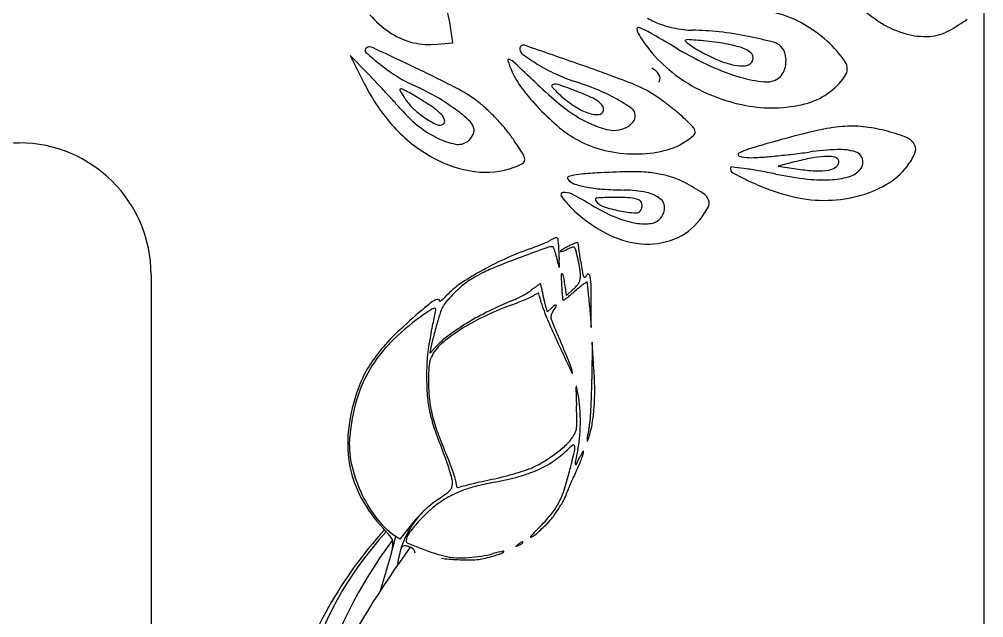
# Model space of a CAD drawing. Header units: millimetres. Extents: x 56222 to 3066687, y -650199 to -121287.
# Drawn here: x 140544.29 to 140551.61, y -185740.97 to -185736.43 of the extents above; entities that cross this region are included whole.
import ezdxf

# ---------------------------------------------------------------- set-up
doc = ezdxf.new("R2010")
doc.units = ezdxf.units.MM
doc.header["$MEASUREMENT"] = 0
doc.layers.add('$TD_AUDIT_GENERATED_(A0BDF17)', color=32, linetype='Continuous', lineweight=30)
doc.layers.add('FURNITURE', color=32, linetype='Continuous', lineweight=9)

msp = doc.modelspace()

# ---------------------------------------------------------------- linework, layer by layer
at = {"layer": '$TD_AUDIT_GENERATED_(A0BDF17)', "linetype": 'Continuous', "lineweight": 25, "ltscale": 2}
for p, q in [((140547.5823, -185736.6125), (140547.5577, -185736.4552)), ((140547.4361, -185736.6227), (140547.5823, -185736.6125)), ((140546.9388, -185736.8466), (140546.8039, -185736.7076)), ((140546.8039, -185736.7076), (140546.9118, -185736.9242)), ((140550.1739, -185737.5145), (140550.051, -185737.5463)), ((140550.051, -185737.5463), (140550.2373, -185737.5738)), ((140545.2926, -185738.3706), (140545.2925, -185769.2909)), ((140548.4446, -185738.5282), (140548.4353, -185738.4661)), ((140548.4973, -185738.4785), (140548.4446, -185738.5282)), ((140548.2997, -185738.6523), (140548.2846, -185738.6055)), ((140548.3335, -185738.6206), (140548.2997, -185738.6523)), ((140548.6185, -185738.6021), (140548.6305, -185738.7697)), ((140548.6305, -185738.7697), (140548.6322, -185738.5797)), ((140547.4087, -185738.9666), (140547.4168, -185738.9174)), ((140547.4483, -185738.9226), (140547.4087, -185738.9666)), ((140548.6387, -185738.8822), (140548.6363, -185739.1635)), ((140548.6523, -185739.0862), (140548.6387, -185738.8822)), ((140547.268, -185740.2659), (140547.179, -185740.3777)), ((140547.179, -185740.3777), (140547.1405, -185740.3502))]:
    msp.add_line(p, q, dxfattribs=at)
for centre, radius, start, end in [((140546.9489, -185736.5503), 0.6162, 8.88387, 25.89918), ((140551.4071, -185735.5356), 1.0895, 226.24129, 238.17277), ((140547.4996, -185735.9341), 0.7176, 220.30936, 236.21247), ((140549.5551, -185735.513), 1.038, 241.36943, 244.53814), ((140549.8467, -185737.1366), 0.7752, 61.14418, 77.82851), ((140550.3252, -185734.7179), 2.07, 299.67221, 304.06764), ((140548.9886, -185736.5075), 0.0121, 72.8284, 198.39808), ((140549.2231, -185736.4294), 0.2593, 198.39804, 212.94741), ((140548.89, -185736.8263), 0.3458, 60.18861, 72.82852), ((140549.3212, -185736.0042), 0.4939, 244.53819, 252.48696), ((140549.4661, -185735.545), 0.9754, 252.48694, 257.26426), ((140549.4669, -185735.5414), 0.9792, 257.26419, 262.0367), ((140549.4021, -185736.0044), 0.5116, 262.03666, 269.7943), ((140549.6851, -185737.4299), 1.1101, 48.39661, 61.14413), ((140551.2127, -185735.8489), 0.7208, 238.17285, 254.43378), ((140547.415, -185736.0605), 0.5655, 236.21255, 254.39414), ((140549.9369, -185735.9668), 1.1098, 212.94737, 237.61944), ((140535.8134, -185759.6489), 26.6492, 59.62276, 60.18862), ((140549.3937, -185738.3424), 1.8264, 83.42031, 89.79431), ((140549.2961, -185739.1884), 2.678, 78.63559, 83.42024), ((140549.1706, -185739.813), 3.3151, 75.13962, 78.63554), ((140551.1642, -185736.0229), 0.5401, 254.43382, 273.46486), ((140551.1755, -185736.2103), 0.3524, 273.46484, 299.67215), ((140546.9366, -185736.6681), 0.0209, 124.26968, 227.91253), ((140546.9516, -185736.6901), 0.0475, 65.03825, 124.26965), ((140530.9019, -185771.1688), 38.0786, 64.49025, 65.03822), ((140547.4004, -185736.1129), 0.511, 254.39419, 274.01029), ((140548.1365, -185736.658), 0.0463, 169.26966, 233.2304), ((140548.1163, -185736.6542), 0.0258, 71.12968, 169.26964), ((140531.4113, -185785.5279), 51.6756, 70.63068, 71.12961), ((140549.3502, -185736.5952), 0.00544, 124.26955, 228.62039), ((140549.629, -185736.2787), 0.4272, 228.62051, 233.33918), ((140549.3602, -185736.61), 0.0233, 86.71819, 124.26958), ((140549.1629, -185740.0515), 3.4705, 85.64222, 86.71822), ((140549.6989, -185736.1848), 0.5443, 233.33904, 238.3727), ((140550.0507, -185735.6136), 1.2151, 238.37268, 241.13397), ((140549.2641, -185738.7227), 2.1378, 83.56264, 85.64219), ((140549.0929, -185740.2402), 3.6649, 82.17379, 83.56262), ((140549.4045, -185737.9732), 1.3767, 75.91012, 82.17374), ((140549.6647, -185736.9366), 0.308, 56.87444, 75.91004), ((140549.9924, -185736.7157), 0.1106, 34.26964, 75.1397), ((140549.9665, -185736.7333), 0.1419, 9.84453, 34.26965), ((140549.8789, -185737.2117), 0.8182, 33.99239, 48.39658), ((140548.3173, -185735.1395), 2.0807, 227.91255, 231.89627), ((140549.0292, -185735.4635), 1.5376, 233.23034, 238.34372), ((140550.7705, -185734.132), 2.9283, 239.62271, 245.09457), ((140550.1908, -185735.3594), 1.5053, 241.13396, 246.41959), ((140549.8008, -185736.7281), 0.0589, 3.64684, 56.87441), ((140549.8089, -185736.7276), 0.0508, 304.2697, 3.64696), ((140549.8931, -185736.7461), 0.2165, 352.04028, 9.84445), ((140548.046, -185735.4853), 1.6412, 231.89629, 237.53535), ((140542.4551, -185746.9576), 11.2522, 62.76723, 64.4902), ((140548.0066, -185736.7441), 0.00839, 64.66812, 198.5845), ((140548.9285, -185736.4341), 0.9811, 198.58446, 203.49213), ((140547.9432, -185736.8779), 0.1564, 47.02884, 64.66807), ((140530.768, -185755.3147), 25.3537, 46.55167, 47.02883), ((140548.952, -185735.5887), 1.3904, 238.34367, 244.84752), ((140543.4547, -185751.2703), 15.3626, 69.07589, 70.63064), ((140549.0089, -185736.944), 0.1643, 34.26965, 59.46286), ((140550.2003, -185735.3599), 1.5744, 245.09455, 253.80138), ((140549.8534, -185736.1323), 0.662, 246.41967, 256.1868), ((140549.7887, -185736.3953), 0.3912, 256.18686, 268.80758), ((140549.7826, -185736.6891), 0.0974, 268.80762, 304.26962), ((140549.9055, -185736.7478), 0.2039, 333.69603, 352.04022), ((140550.4767, -185736.8086), 0.0973, 325.26325, 33.9924), ((140542.6342, -185741.0256), 5.9995, 43.31061, 44.1524), ((140547.65, -185736.1078), 0.9035, 237.53539, 246.35161), ((140548.6107, -185736.5723), 0.6345, 203.49213, 217.4929), ((140548.8428, -185735.8213), 1.1335, 244.8475, 252.42818), ((140549.1019, -185736.8806), 0.0517, 327.34974, 34.2697), ((140550.0487, -185735.8818), 1.0309, 253.80134, 264.12112), ((140549.9911, -185736.7901), 0.1084, 304.26968, 333.69604), ((140550.1262, -185736.5656), 0.5237, 283.86674, 325.26332), ((140548.1865, -185736.2895), 1.424, 206.47061, 222.34544), ((140538.1005, -185745.2996), 12.2301, 42.8165, 43.31062), ((140546.6158, -185738.4696), 1.6749, 60.41988, 66.35164), ((140551.1755, -185733.7708), 4.3213, 226.55164, 229.50542), ((140548.3445, -185736.9389), 0.0122, 101.49195, 222.78302), ((140549.1027, -185736.2373), 1.0452, 222.78298, 228.08281), ((140548.3598, -185737.0141), 0.0889, 70.4385, 101.49182), ((140546.2259, -185743.0195), 6.4621, 68.99165, 70.43847), ((140547.8348, -185739.0041), 2.2051, 67.60781, 72.4282), ((140548.6255, -185737.7464), 0.8839, 56.62502, 69.07596), ((140550.0495, -185735.7892), 1.3202, 237.61946, 259.28196), ((140549.9599, -185736.7443), 0.1639, 264.12106, 304.26974), ((140544.2926, -185737.0003), 0.3703, 180.43305, 269.99988), ((140538.1002, -185745.2999), 12.2306, 42.32243, 42.81655), ((140547.1863, -185736.9677), 0.00713, 90.95895, 209.16721), ((140548.165, -185736.4215), 1.1279, 209.16725, 212.55433), ((140547.187, -185737.0089), 0.0483, 60.33491, 90.95904), ((140542.6394, -185744.993), 9.2367, 59.59359, 60.33499), ((140546.6463, -185738.4159), 1.6131, 54.31837, 60.41985), ((140547.0666, -185737.9972), 1.1748, 53.70358, 62.76717), ((140549.5877, -185735.8228), 1.8659, 217.49286, 223.75625), ((140548.96, -185736.3962), 0.8317, 228.08274, 237.2001), ((140548.0334, -185738.3129), 1.4204, 65.06035, 68.9916), ((140548.1227, -185738.3055), 1.4495, 61.00673, 67.6079), ((140548.3452, -185738.1719), 1.3935, 53.69326, 56.62504), ((140542.7054, -185741.1062), 6.002, 41.48089, 42.32245), ((140547.5674, -185736.803), 0.419, 212.55429, 226.52584), ((140546.2354, -185738.8653), 2.1318, 55.99792, 59.59351), ((140547.2929, -185737.6892), 0.7926, 47.24351, 53.70362), ((140549.2574, -185736.0171), 1.3675, 229.50539, 236.46766), ((140548.765, -185736.6987), 0.4718, 237.20013, 251.13926), ((140548.5004, -185737.3085), 0.3128, 52.9748, 65.06033), ((140548.6143, -185737.1575), 0.1236, 32.35661, 52.97473), ((140548.6799, -185737.116), 0.046, 349.26968, 32.35662), ((140548.2416, -185738.0908), 1.2041, 54.67286, 61.00679), ((140547.6961, -185739.0554), 2.4898, 51.79468, 53.69319), ((140549.9996, -185736.0528), 1.0519, 259.28197, 283.86682), ((140547.895, -185736.5179), 0.925, 221.48094, 232.28647), ((140547.7758, -185736.5831), 0.7219, 226.52589, 235.82196), ((140547.195, -185737.4427), 0.4158, 43.92451, 55.99793), ((140547.4194, -185737.2266), 0.1042, 16.52471, 43.9245), ((140546.74, -185738.2853), 1.4524, 48.54898, 54.31836), ((140546.6727, -185738.3598), 1.706, 43.60217, 47.24358), ((140549.613, -185735.7986), 1.9009, 223.75624, 230.02512), ((140548.9888, -185736.4223), 0.8813, 236.46759, 245.42867), ((140548.6777, -185736.9543), 0.2017, 251.13934, 273.44471), ((140548.6875, -185737.1174), 0.0382, 273.4448, 349.26966), ((140548.8994, -185737.1627), 0.0665, 2.55221, 54.67291), ((140548.8891, -185737.1632), 0.0769, 320.9214, 2.55215), ((140547.7381, -185739.002), 2.4218, 49.8856, 51.79465), ((140548.6239, -185737.9506), 1.0471, 46.31315, 49.8856), ((140547.7531, -185736.6165), 0.6816, 235.82202, 244.52107), ((140547.4809, -185737.1879), 0.0486, 244.52109, 304.26972), ((140547.4925, -185737.2049), 0.028, 304.26966, 16.52482), ((140547.6138, -185737.296), 0.1324, 15.13835, 48.54899), ((140546.6496, -185738.3818), 1.7379, 39.97649, 43.60209), ((140548.9416, -185736.5257), 0.7677, 245.42871, 255.36719), ((140548.827, -185737.1128), 0.1568, 296.48162, 320.92146), ((140548.4871, -185738.0938), 1.245, 42.43732, 46.31312), ((140547.9877, -185736.4707), 1.1551, 222.34543, 240.91754), ((140547.8042, -185736.6353), 0.7766, 232.28651, 244.60583), ((140547.6142, -185737.2508), 0.1334, 318.05279, 332.12822), ((140547.6358, -185737.2623), 0.1089, 332.1281, 347.66555), ((140547.6926, -185737.2747), 0.0508, 347.66567, 15.13843), ((140547.2549, -185737.8744), 0.9481, 34.26964, 39.9765), ((140548.9285, -185736.615), 0.8355, 230.02507, 241.61414), ((140548.802, -185737.0604), 0.2151, 255.36721, 275.82686), ((140548.8022, -185737.0631), 0.2124, 275.82688, 296.48159), ((140549.0819, -185736.9487), 0.4894, 304.26962, 311.78848), ((140549.3675, -185737.2888), 0.0521, 3.7201, 42.43723), ((140549.3849, -185737.2877), 0.0347, 311.78852, 3.72015), ((140551.7682, -185743.4577), 6.3427, 102.93075, 105.48534), ((140550.6546, -185738.6075), 1.3662, 94.95036, 102.93072), ((140550.6091, -185738.0817), 0.8385, 84.19585, 94.95039), ((140550.5804, -185738.3642), 1.1224, 75.55316, 84.19591), ((140550.4767, -185738.7667), 1.5381, 69.40384, 75.55318), ((140544.2926, -185738.3706), 1, 359.99989, 89.99988), ((140547.7058, -185736.8425), 0.5473, 244.60579, 258.96066), ((140547.6233, -185737.2657), 0.1161, 258.9606, 304.26974), ((140547.6114, -185737.2483), 0.1372, 304.26961, 318.05278), ((140544.2659, -185739.911), 4.565, 32.54185, 34.26963), ((140548.9208, -185736.6293), 0.8193, 241.61409, 256.91473), ((140549.0668, -185736.9265), 0.5163, 283.18087, 304.2697), ((140553.6699, -185750.3218), 13.4653, 105.48535, 106.52675), ((140550.9725, -185737.4474), 0.1287, 31.56583, 69.40382), ((140551.019, -185737.4188), 0.0741, 336.3111, 31.56587), ((140548.0428, -185737.501), 0.0847, 2.29646, 32.54187), ((140548.9689, -185736.4226), 1.0315, 256.91474, 269.78907), ((140548.9686, -185736.5071), 0.947, 269.78911, 283.18083), ((140549.7579, -185737.4596), 0.0117, 118.90227, 253.49687), ((140549.9644, -185737.8337), 0.439, 106.52675, 118.90228), ((140549.471, -185731.5961), 5.9001, 275.2729, 276.58909), ((140549.443, -185731.3535), 6.1444, 276.589, 277.86577), ((140550.5885, -185739.6453), 2.2261, 92.31968, 97.86575), ((140550.5151, -185737.8328), 0.4122, 72.98398, 92.31976), ((140550.6117, -185737.5172), 0.0822, 19.90651, 72.98408), ((140550.6409, -185737.2529), 0.4869, 322.53415, 336.31115), ((140547.8761, -185736.6713), 0.9255, 240.91754, 261.88411), ((140547.8904, -185737.1295), 0.4541, 290.18042, 299.13372), ((140548.0962, -185737.4989), 0.0312, 299.13369, 2.29645), ((140549.8344, -185737.2014), 0.281, 253.49681, 268.43143), ((140549.8463, -185736.7668), 0.7157, 268.43153, 273.99706), ((140549.5285, -185732.2191), 5.2746, 273.99707, 275.27292), ((140550.7113, -185739.5909), 2.1448, 101.00774, 104.51282), ((140550.4389, -185738.1903), 0.718, 93.08088, 101.00768), ((140550.4211, -185737.8603), 0.3875, 82.63392, 93.08087), ((140550.4646, -185737.5239), 0.0483, 34.26972, 82.63391), ((140550.475, -185737.5168), 0.0357, 322.23122, 34.26963), ((140550.6147, -185737.5162), 0.079, 325.26331, 19.90651), ((140547.833, -185736.9735), 0.6202, 261.88414, 290.18042), ((140548.7577, -185739.3658), 1.7695, 92.65637, 97.12189), ((140549.3058, -185751.1798), 13.5962, 91.66293, 92.65643), ((140548.9469, -185738.8174), 1.2286, 85.91436, 91.6629), ((140548.9637, -185738.5816), 0.9922, 79.16677, 85.91426), ((140548.9923, -185738.4324), 0.8402, 71.8555, 79.16671), ((140549.7211, -185737.5667), 0.0337, 169.26963, 241.35571), ((140549.697, -185737.5621), 0.00916, 83.27954, 169.26972), ((140549.0507, -185743.0463), 5.5313, 82.30996, 83.27939), ((140550.9029, -185735.4031), 2.4991, 241.35575, 244.68577), ((140549.4282, -185740.2508), 2.7104, 79.9405, 82.30994), ((140548.966, -185742.8565), 5.3568, 78.51734, 79.94055), ((140550.5922, -185734.8507), 2.8125, 258.51741, 263.49014), ((140550.369, -185736.6824), 0.9011, 261.59357, 269.49908), ((140550.3641, -185737.25), 0.3335, 269.49914, 286.09844), ((140550.4313, -185737.483), 0.091, 286.0985, 322.23119), ((140550.5481, -185737.47), 0.16, 288.64105, 325.26334), ((140550.6078, -185737.2276), 0.5286, 299.72741, 322.53416), ((140548.4647, -185737.6383), 0.0137, 104.99617, 216.58906), ((140548.5312, -185737.5889), 0.0966, 216.58919, 250.44593), ((140548.6093, -185738.1779), 0.5724, 97.12188, 104.99627), ((140548.7, -185737.1137), 0.6009, 250.4459, 259.21429), ((140549.0937, -185738.1229), 0.5145, 61.29866, 71.85538), ((140548.0338, -185740.0588), 2.7217, 57.90029, 61.2986), ((140550.6214, -185735.9982), 1.8408, 244.68585, 249.81113), ((140550.3897, -185736.6253), 1.0263, 263.49013, 274.04159), ((140550.4233, -185737.0999), 0.5506, 274.04151, 288.6411), ((140548.4195, -185737.765), 0.0182, 96.81262, 216.53994), ((140548.4314, -185737.8645), 0.1184, 62.62498, 96.81259), ((140548.7897, -185736.6431), 1.08, 259.21435, 265.93505), ((140548.9496, -185734.3924), 3.3363, 265.9351, 268.83434), ((140548.8619, -185738.7013), 0.9734, 78.83368, 88.83438), ((140549.0027, -185737.9881), 0.2465, 51.07301, 78.83375), ((140549.4236, -185737.8432), 0.1062, 22.25147, 57.90028), ((140550.5321, -185736.2411), 1.5819, 249.81113, 255.55325), ((140550.4349, -185736.9246), 0.8774, 284.12313, 299.72743), ((140549.0213, -185737.319), 0.7672, 216.53994, 225.03302), ((140547.0909, -185740.4534), 3.0337, 59.3669, 62.62498), ((140548.6756, -185737.8013), 0.0126, 94.08423, 214.61752), ((140548.7611, -185737.7423), 0.1165, 214.61756, 251.00794), ((140548.8237, -185739.876), 2.0925, 90.73402, 94.08421), ((140548.8184, -185739.4609), 1.6774, 86.38601, 90.73401), ((140548.9112, -185737.9921), 0.2056, 65.9871, 86.38605), ((140548.9813, -185737.8347), 0.0334, 35.7611, 65.98714), ((140548.9693, -185737.8434), 0.0482, 12.7941, 35.76104), ((140549.1056, -185737.8608), 0.0828, 355.70738, 51.07301), ((140549.4631, -185737.8271), 0.0635, 330.57844, 22.25147), ((140550.4004, -185736.7522), 1.0542, 255.5532, 269.65854), ((140550.4002, -185736.7869), 1.0194, 269.6586, 284.12305), ((140549.2573, -185737.0828), 1.1011, 225.03306, 241.75432), ((140549.4332, -185736.4979), 1.5633, 239.36684, 246.32454), ((140549.0224, -185736.9833), 0.9192, 251.00789, 258.95552), ((140549.0332, -185736.9279), 0.9756, 258.95549, 266.22732), ((140548.9718, -185737.8585), 0.0431, 266.22738, 335.9872), ((140548.9398, -185737.8442), 0.0781, 335.98711, 352.73344), ((140548.9564, -185737.8463), 0.0614, 352.7334, 12.7942), ((140549.063, -185737.8576), 0.1255, 315.06579, 355.7074), ((140548.8143, -185737.4611), 0.8085, 322.53414, 330.57838), ((140549.0969, -185737.2648), 0.7259, 246.32447, 258.67304), ((140549.062, -185737.8566), 0.1269, 275.16763, 315.06583), ((140549.093, -185737.6748), 0.4572, 291.75651, 322.53415), ((140549.036, -185737.569), 0.4157, 258.67299, 275.16764), ((140548.1725, -185737.8422), 0.3059, 293.55421, 298.41468), ((140548.6728, -185738.7669), 0.7455, 115.06011, 118.41466), ((140548.3646, -185738.1078), 0.0179, 65.86269, 115.06023), ((140548.3663, -185738.1041), 0.0138, 6.27741, 65.86276), ((140547.9381, -185738.1512), 0.4446, 1.42427, 6.27742), ((140549.0783, -185737.416), 0.7228, 241.75432, 264.67362), ((140549.0615, -185737.5957), 0.5423, 264.67358, 291.75657), ((140549.058, -185740.6367), 2.6193, 109.97118, 114.54575), ((140555.279, -185757.5209), 20.5769, 109.84159, 110.39392), ((140547.3556, -185735.9522), 2.365, 289.97109, 291.16742), ((140547.3662, -185735.9795), 2.3357, 291.16736, 292.37492), ((140547.4624, -185736.2133), 2.0829, 292.37489, 293.55425), ((140548.3398, -185738.2902), 0.1324, 90.00004, 109.84158), ((140548.3398, -185738.1634), 0.00564, 23.16722, 89.99994), ((140548.0472, -185738.2886), 0.3239, 19.49975, 23.16728), ((140548.0554, -185738.2857), 0.3152, 14.74559, 19.49977), ((140549.8395, -185738.1039), 1.4573, 181.42437, 182.38785), ((140551.7808, -185738.023), 3.4004, 182.38786, 182.89939), ((140548.4005, -185738.1921), 0.00252, 126.3113, 224.99993), ((140548.4022, -185738.1904), 0.00492, 225, 283.32456), ((140548.619, -185738.4895), 0.3716, 123.41402, 126.31142), ((140548.3631, -185738.0255), 0.1744, 283.32446, 287.77257), ((140548.6031, -185738.4654), 0.3427, 119.36879, 123.41391), ((140548.3596, -185738.0145), 0.186, 287.77258, 293.03576), ((140548.3057, -185737.8879), 0.3235, 293.0357, 296.51306), ((140548.7888, -185738.7954), 0.7214, 117.05063, 119.36874), ((140548.5759, -185738.4295), 0.2817, 112.51308, 116.51307), ((140548.7537, -185738.7266), 0.6441, 114.45181, 117.05063), ((140548.5315, -185738.3223), 0.1657, 106.5596, 112.51313), ((140548.5248, -185738.2996), 0.142, 101.08941, 106.55966), ((140548.6157, -185738.4231), 0.3107, 109.96843, 114.45182), ((140548.4985, -185738.1659), 0.00572, 45.00001, 101.08933), ((140548.4699, -185738.1945), 0.0463, 14.46365, 44.99998), ((140548.6166, -185738.4257), 0.3134, 106.53576, 109.96843), ((140546.3853, -185738.7322), 2.1991, 12.56254, 14.46357), ((140548.5283, -185738.1281), 0.003, 13.5369, 106.53556), ((140548.4549, -185738.1457), 0.0784, 8.38361, 13.53707), ((140524.4745, -185741.6799), 24.3179, 8.29359, 8.38365), ((140537.4328, -185739.791), 11.2227, 8.06628, 8.29363), ((140548.9907, -185740.4894), 2.4574, 114.54581, 119.34467), ((140551.2646, -185746.7229), 9.0568, 110.39394, 111.60333), ((140547.8008, -185738.3527), 0.5785, 11.72794, 14.74565), ((140549.7291, -185737.9524), 1.391, 191.72799, 192.97886), ((140549.0769, -185738.1027), 0.7217, 192.97885, 195.02288), ((140551.8742, -185738.0182), 3.4939, 182.89932, 183.40833), ((140550.3269, -185738.1104), 1.9439, 183.40825, 184.19779), ((140547.6079, -185738.31), 0.7824, 2.51605, 4.19777), ((140547.156, -185738.5605), 1.4094, 9.59592, 12.56253), ((140529.435, -185740.9244), 19.3003, 7.91489, 8.06638), ((140551.5722, -185737.8468), 3.0497, 187.91499, 189.50458), ((140548.5065, -185739.7579), 1.5656, 111.60343, 116.03528), ((140550.0145, -185737.851), 1.6925, 195.02284, 195.76103), ((140548.3879, -185738.3101), 0.00234, 195.76105, 269.99999), ((140548.3879, -185738.3107), 0.00176, 269.99991, 358.33402), ((140547.9974, -185738.2928), 0.3926, 359.69879, 2.516), ((140547.7242, -185738.2914), 0.6658, 358.33422, 359.69876), ((140548.2531, -185738.375), 0.2968, 0.17517, 9.59594), ((140548.79, -185740.1324), 2.0477, 119.3447, 124.42233), ((140548.0721, -185738.9615), 0.6581, 119.29216, 124.94267), ((140548.4228, -185739.5865), 1.3748, 116.03528, 119.29222), ((140548.4079, -185738.3691), 0.00537, 55.72645, 181.72881), ((140550.8708, -185738.2947), 2.4694, 181.72879, 183.51455), ((140548.3966, -185738.3856), 0.0254, 9.83765, 55.72644), ((140544.8204, -185739.0057), 3.655, 8.49139, 9.8376), ((140548.4683, -185738.3917), 0.0802, 333.25916, 350.83711), ((140548.3628, -185738.3747), 0.187, 350.83704, 0.17521), ((140548.7086, -185738.3262), 0.1463, 189.50461, 203.95514), ((140548.5818, -185738.3826), 0.00751, 203.95512, 305.52222), ((140548.5657, -185738.36), 0.0352, 305.52219, 339.00641), ((140548.6072, -185738.376), 0.00927, 57.07889, 159.00634), ((140548.5975, -185738.391), 0.0271, 9.24247, 57.07897), ((140548.0799, -185738.4752), 0.5516, 1.50553, 9.24256), ((140547.9548, -185738.9136), 0.5703, 124.42235, 137.56989), ((140548.2844, -185739.1975), 0.9752, 130.89685, 135.04301), ((140548.0397, -185738.9151), 0.6016, 124.94264, 130.89686), ((140547.9548, -185738.1911), 0.3707, 301.83585, 307.35511), ((140549.3789, -185740.0569), 1.9765, 126.49177, 127.3551), ((140548.8632, -185739.3597), 1.1093, 125.16133, 126.49172), ((140549.6778, -185740.5162), 2.5239, 124.66056, 125.16132), ((140548.2459, -185738.4452), 0.00613, 89.99988, 124.66046), ((140548.2459, -185738.4415), 0.00241, 14.97046, 89.99979), ((140547.6339, -185738.6051), 0.6359, 13.50389, 14.97064), ((140547.8757, -185738.5471), 0.3873, 10.58327, 13.50382), ((140547.5264, -185738.6123), 0.7426, 8.78896, 10.5832), ((140551.3834, -185738.2632), 2.983, 183.51451, 184.3524), ((140548.1925, -185738.1553), 0.4442, 313.32337, 318.40398), ((140549.4286, -185739.5582), 1.4062, 129.13501, 130.90289), ((140548.4464, -185738.3806), 0.1048, 318.40399, 333.25919), ((140548.9973, -185739.0282), 0.7229, 126.22644, 129.13508), ((140549.2776, -185739.4107), 1.1971, 124.78065, 126.22655), ((140548.597, -185738.4308), 0.00404, 44.99992, 124.78062), ((140548.5927, -185738.4351), 0.0101, 6.48559, 45.00002), ((140541.626, -185739.2271), 7.0217, 6.09266, 6.48547), ((140545.9986, -185738.7603), 2.6242, 4.87369, 6.0927), ((140545.2956, -185738.5484), 3.3367, 359.46134, 1.5056), ((140547.4655, -185738.5885), 0.0317, 80.04218, 119.44244), ((140547.4689, -185738.5692), 0.012, 359.99999, 80.04224), ((140547.3848, -185738.418), 0.1843, 307.30274, 314.31081), ((140547.1544, -185738.182), 0.5141, 314.31086, 317.56985), ((140548.7274, -185739.6399), 1.6013, 135.04306, 137.94253), ((140547.8422, -185738.0797), 0.5228, 291.68345, 296.0342), ((140547.6754, -185737.7383), 0.9027, 296.03421, 298.92451), ((140547.2071, -185736.3671), 2.3783, 291.49967, 292.87178), ((140547.6901, -185737.7649), 0.8724, 298.92445, 301.83584), ((140547.2458, -185736.4588), 2.2788, 292.87178, 294.07934), ((140548.112, -185738.397), 0.1559, 294.0794, 302.64594), ((140548.3383, -185738.7502), 0.2636, 119.38194, 122.64598), ((140548.2779, -185738.643), 0.1406, 114.15548, 119.38178), ((140548.2747, -185738.6358), 0.1327, 109.82969, 114.15547), ((140548.2306, -185738.5135), 0.00269, 38.84794, 109.82953), ((140548.2243, -185738.5186), 0.0108, 15.99084, 38.84818), ((140545.923, -185739.178), 2.4046, 15.492, 15.99071), ((140547.0294, -185738.8714), 1.2566, 14.37126, 15.49196), ((140546.165, -185739.0929), 2.1489, 13.62138, 14.37127), ((140548.8849, -185738.4023), 0.632, 188.78898, 191.21066), ((140549.2941, -185738.3212), 1.0492, 191.21063, 192.86737), ((140549.2498, -185738.3313), 1.0038, 192.86738, 194.53764), ((140550.069, -185738.3633), 1.6648, 184.35241, 185.64912), ((140552.3409, -185738.1386), 3.9478, 185.6491, 186.11824), ((140548.424, -185738.5584), 0.00841, 186.11833, 221.59242), ((140547.2411, -185736.9633), 1.9892, 306.40106, 307.28364), ((140547.8847, -185737.8087), 0.9267, 307.28371, 309.54292), ((140547.3121, -185737.115), 1.8262, 309.54293, 310.90289), ((140543.8541, -185738.9432), 4.7766, 4.09514, 4.87367), ((140550.0347, -185741.8419), 4.1807, 128.92831, 130.33777), ((140547.5469, -185738.8613), 0.2602, 116.55599, 124.47867), ((140547.6014, -185738.8293), 0.3082, 119.44238, 128.92835), ((140547.4443, -185738.6562), 0.0308, 86.84385, 116.55601), ((140547.4457, -185738.6325), 0.00706, 359.60739, 86.84385), ((140547.4105, -185738.6322), 0.0422, 348.83661, 359.60738), ((140547.4837, -185738.5692), 0.00273, 179.99992, 295.14542), ((140547.4575, -185738.5134), 0.0644, 295.1454, 307.30269), ((140547.7258, -185738.7318), 0.2496, 149.94615, 161.41726), ((140547.712, -185738.7238), 0.2337, 137.94261, 149.94609), ((140548.8748, -185740.9005), 2.4519, 110.33988, 115.72286), ((140548.8894, -185740.7135), 2.3116, 111.68347, 116.48301), ((140546.9882, -185735.8112), 2.9758, 290.33983, 291.49971), ((140548.557, -185738.5132), 0.3124, 193.62143, 201.29757), ((140551.5079, -185737.3629), 3.4795, 201.29759, 202.6085), ((140548.6611, -185738.484), 0.3956, 194.53768, 197.88581), ((140548.549, -185738.85), 0.3148, 127.55259, 133.21181), ((140547.9912, -185738.3741), 0.4444, 322.89757, 327.34019), ((140548.3606, -185738.605), 0.00576, 29.3567, 127.5526), ((140548.3557, -185738.6078), 0.0114, 327.34025, 29.35674), ((140548.4199, -185738.5621), 0.00293, 221.59238, 306.40106), ((140548.3968, -185740.1664), 1.8168, 125.6049, 135.05312), ((140549.7546, -185741.5121), 3.748, 130.33781, 134.23607), ((140549.5276, -185741.7456), 3.7591, 124.47866, 125.60486), ((140539.6253, -185737.1256), 7.9718, 348.28442, 348.69328), ((140528.1891, -185734.839), 19.6344, 348.69334, 348.83657), ((140549.3641, -185739.2826), 1.9781, 161.41736, 163.91376), ((140548.5234, -185740.1711), 1.6423, 115.72292, 122.99154), ((140548.8798, -185740.6942), 2.29, 116.48309, 121.31653), ((140551.7732, -185737.2524), 3.7669, 202.60842, 204.03324), ((140548.3629, -185738.6916), 0.0379, 164.13523, 180.00002), ((140548.3669, -185738.6916), 0.0419, 180.00002, 200.78863), ((140548.439, -185738.7132), 0.117, 157.28317, 164.13531), ((140551.8655, -185737.3634), 3.7842, 200.78863, 201.62446), ((140548.4527, -185738.7189), 0.1319, 150.6663, 157.28327), ((140548.4306, -185738.7065), 0.1065, 142.89747, 150.66632), ((140533.7328, -185735.9036), 13.9897, 348.01609, 348.28446), ((140551.089, -185739.78), 3.7733, 163.91376, 164.77755), ((140548.6996, -185740.398), 1.9433, 121.31656, 126.43154), ((140550.7671, -185737.7988), 2.6026, 201.62437, 203.07004), ((140548.1284, -185739.8418), 1.4168, 134.23609, 142.29474), ((140549.4871, -185739.2477), 2.1157, 168.01614, 170.44585), ((140550.5084, -185739.6278), 3.173, 165.68673, 166.55762), ((140550.8485, -185739.7146), 3.524, 164.77757, 165.68674), ((140547.9332, -185739.3596), 0.6527, 126.43156, 137.97011), ((140548.2861, -185739.8055), 1.2065, 122.99161, 131.19813), ((140552.3769, -185736.9832), 4.4279, 204.03322, 205.29532), ((140552.2313, -185737.1752), 4.1941, 203.07002, 204.08117), ((140547.8527, -185739.6234), 1.0481, 135.05317, 149.31787), ((140548.6486, -185739.1066), 1.2654, 170.44582, 174.01643), ((140547.8018, -185738.9809), 0.3902, 166.55756, 170.63384), ((140547.6852, -185739.1191), 0.2942, 131.19813, 154.61422), ((140501.4416, -185761.0551), 51.9092, 25.19154, 25.29536), ((140544.4371, -185740.6586), 4.3432, 23.08812, 24.08116), ((140547.8005, -185739.5884), 1.0024, 142.29474, 152.11381), ((140548.651, -185739.1068), 1.2678, 174.01639, 177.58311), ((140547.591, -185739.0744), 0.1899, 154.61418, 174.84623), ((140519.9353, -185752.3561), 31.4717, 25.04058, 25.19161), ((140545.5173, -185740.1981), 3.1689, 21.83031, 23.08805), ((140549.5141, -185739.1432), 2.1316, 177.58311, 179.99999), ((140548.6899, -185739.1735), 1.2933, 174.84622, 179.75548), ((140498.9999, -185762.1365), 54.579, 24.96658, 25.04061), ((140545.3741, -185740.2555), 3.3232, 20.82604, 21.83031), ((140547.765, -185739.5696), 0.9623, 152.11382, 162.23827), ((140547.806, -185739.5956), 0.9937, 149.3179, 164.02909), ((140549.2265, -185739.1432), 1.8441, 180.00004, 184.50497), ((140548.1529, -185739.2509), 0.3593, 22.34708, 24.96653), ((140548.3508, -185739.1232), 0.1384, 10.7513, 20.82611), ((140548.5, -185739.1082), 0.016, 202.34723, 220.01676), ((140548.1238, -185739.1663), 0.3694, 8.60709, 10.75126), ((140548.4885, -185739.118), 0.000832, 220.01647, 355.08908), ((140548.4595, -185739.1155), 0.0299, 355.08926, 8.60705), ((140546.0214, -185739.2613), 2.6368, 0.60675, 3.80869), ((140548.7603, -185739.1738), 1.3637, 179.75549, 184.89887), ((140548.6758, -185739.2348), 0.1607, 173.39723, 181.87245), ((140548.5178, -185739.2165), 0.00171, 12.27504, 173.39721), ((140546.3507, -185739.688), 2.2195, 10.88036, 12.27492), ((140542.3474, -185739.1092), 6.2891, 358.37901, 359.5052), ((140548.1904, -185739.7059), 1.4089, 162.23825, 174.26321), ((140548.2875, -185739.2172), 0.9022, 184.50506, 192.19562), ((140548.3429, -185739.2096), 0.9448, 184.89887, 191.67064), ((140592.6528, -185737.797), 44.1613, 181.87249, 182.03315), ((140547.5408, -185739.4592), 1.0076, 4.90371, 10.88037), ((140545.0553, -185739.1859), 3.5802, 356.66169, 358.37893), ((140546.8994, -185739.252), 1.7587, 356.26948, 0.60671), ((140548.2878, -185739.7335), 1.4948, 164.02912, 174.86209), ((140540.1833, -185739.6597), 8.3413, 1.21634, 2.03315), ((140548.4964, -185739.1721), 1.1159, 192.19561, 198.94311), ((140548.6151, -185739.1534), 1.2227, 191.67065, 195.12624), ((140547.2372, -185739.4853), 1.3123, 0.00117, 4.90379), ((140545.9897, -185739.2404), 2.6442, 354.7748, 356.66162), ((140547.265, -185739.2759), 1.3923, 351.40996, 356.26952), ((140548.3208, -185739.2329), 0.9179, 195.12625, 199.41056), ((140548.1748, -185739.49), 0.348, 353.03321, 1.21638), ((140547.2656, -185739.4853), 1.2839, 355.05234, 0.00124), ((140548.1477, -185739.4377), 0.4772, 348.07212, 354.77473), ((140547.8736, -185739.3678), 0.7768, 343.88772, 351.41001), ((140547.674, -185739.654), 0.8899, 174.26322, 191.22884), ((140551.1256, -185738.2697), 3.8956, 198.94305, 201.60351), ((140549.554, -185738.7984), 2.2254, 199.41054, 201.8265), ((140548.272, -185739.4602), 0.2613, 326.5047, 336.00714), ((140548.4013, -185739.5177), 0.1198, 336.00721, 353.03323), ((140551.5982, -185740.1666), 3.0495, 168.07209, 169.36696), ((140547.7001, -185739.3177), 0.9574, 340.97175, 343.88772), ((140547.4678, -185739.6598), 0.6715, 174.86207, 192.15679), ((140572.2361, -185729.7141), 26.659, 201.82647, 202.21837), ((140548.2403, -185739.4391), 0.2994, 312.81609, 326.50471), ((140547.6675, -185739.5201), 0.8805, 348.48691, 355.05236), ((140548.6849, -185739.6197), 0.0853, 169.36703, 186.47168), ((140548.6027, -185739.629), 0.00259, 186.47167, 340.97164), ((140545.0958, -185740.6575), 2.5898, 19.75043, 21.60356), ((140547.6892, -185738.8283), 1.1225, 301.86922, 307.27923), ((140547.9391, -185739.1797), 0.7288, 303.86438, 314.29852), ((140547.7576, -185738.9183), 1.0095, 307.27924, 312.81614), ((140548.7124, -185739.9722), 0.3785, 125.62214, 134.29853), ((140536.9179, -185736.9457), 11.9121, 345.82612, 346.57257), ((140548.4974, -185739.6722), 0.00937, 6.81907, 125.62219), ((140548.3914, -185739.6849), 0.1161, 346.57249, 6.81909), ((140565.2253, -185743.0964), 17.0378, 168.48693, 168.82245), ((140550.4609, -185740.7118), 2.1416, 152.40196, 153.44427), ((140548.6067, -185739.7425), 0.0493, 136.66831, 152.40195), ((140548.4169, -185739.6946), 0.1581, 339.7336, 348.46652), ((140548.5721, -185739.7099), 0.00181, 356.36048, 136.66844), ((140548.4555, -185739.7025), 0.1186, 348.4666, 356.36021), ((140547.8448, -185739.5786), 1.0572, 192.15674, 204.46668), ((140545.8285, -185740.3944), 1.8113, 17.32787, 19.75047), ((140546.1648, -185740.3633), 1.5033, 20.15917, 22.21833), ((140547.8261, -185739.0486), 0.8631, 295.28112, 301.86924), ((140547.9111, -185739.138), 0.779, 293.93894, 303.86438), ((140548.5461, -185739.8006), 0.0361, 168.82245, 194.29117), ((140545.8201, -185738.3924), 3.0465, 332.26452, 333.44434), ((140547.1414, -185739.2185), 1.5196, 336.07544, 337.94714), ((140547.2838, -185739.2763), 1.3659, 337.94718, 339.73363), ((140547.6223, -185739.6642), 0.8373, 191.22882, 208.79947), ((140546.0002, -185740.3408), 1.6314, 15.10583, 17.32792), ((140546.4682, -185740.2519), 1.1802, 17.69022, 20.15912), ((140547.2271, -185737.0716), 2.9252, 284.89042, 286.71995), ((140547.3225, -185737.3893), 2.5935, 286.72001, 288.53235), ((140547.8067, -185738.9029), 1.0363, 285.48135, 293.93895), ((140548.0075, -185739.4326), 0.4385, 288.53232, 295.28119), ((140546.4506, -185739.3532), 2.08, 341.70836, 345.8261), ((140546.9985, -185739.1552), 1.6759, 334.33622, 336.07546), ((140548.514, -185739.8088), 0.00296, 194.29118, 332.26457), ((140547.4603, -185739.9467), 0.1191, 0.0485, 15.1059), ((140547.4529, -185739.9467), 0.1265, 345.3782, 0.04854), ((140546.5313, -185740.2318), 1.114, 15.49424, 17.69021), ((140547.5308, -185739.9547), 0.0768, 0.00003, 15.49414), ((140552.2161, -185758.7706), 19.3399, 103.19013, 103.42596), ((140548.4161, -185742.6364), 2.741, 100.83034, 103.66702), ((140554.4261, -185768.2005), 29.0253, 103.01614, 103.19009), ((140547.2509, -185737.1612), 2.8326, 283.01613, 284.89035), ((140547.4678, -185737.6792), 2.306, 280.83042, 285.48128), ((140550.7584, -185740.9705), 2.4992, 155.31351, 156.42252), ((140551.1757, -185741.1622), 2.9584, 154.33625, 155.31348), ((140547.8387, -185739.5813), 1.0505, 204.46667, 216.8109), ((140547.4364, -185739.8934), 0.1669, 306.52646, 319.3544), ((140547.5184, -185739.9638), 0.0588, 319.35437, 345.37822), ((140547.9217, -185740.7201), 0.7608, 109.55804, 116.57161), ((140547.7565, -185739.9547), 0.149, 179.99996, 187.20631), ((140547.6214, -185739.9718), 0.0128, 187.20624, 230.77251), ((140547.6206, -185739.9728), 0.0115, 230.77266, 277.708), ((140547.6063, -185739.8674), 0.1178, 277.708, 286.20977), ((140547.7742, -185740.4448), 0.4835, 103.58305, 106.20983), ((140553.3891, -185763.6842), 24.3916, 103.426, 103.58299), ((140548.0118, -185740.9736), 1.0298, 103.66699, 109.55799), ((140547.841, -185739.8128), 0.6156, 331.51275, 341.70833), ((140548.6365, -185740.0854), 0.2001, 157.43491, 163.54257), ((140550.5991, -185740.9009), 2.3254, 156.42258, 157.43488), ((140547.8807, -185739.5222), 1.1321, 208.79941, 222.81434), ((140547.8918, -185740.6905), 0.7202, 123.08524, 132.03144), ((140547.9955, -185740.8287), 0.9189, 125.01968, 129.26985), ((140545.6516, -185737.4838), 3.1655, 305.01965, 306.5265), ((140547.957, -185740.7906), 0.8396, 116.57162, 123.08531), ((140547.473, -185739.5579), 1.0844, 326.80137, 331.13883), ((140548.1918, -185739.954), 0.2637, 331.13877, 343.54264), ((140548.0227, -185740.8591), 0.9597, 133.46551, 137.60548), ((140548.222, -185741.0569), 1.2133, 132.03141, 138.08433), ((140548.0056, -185740.8411), 0.9349, 129.26987, 133.46552), ((140547.9091, -185739.8497), 0.5382, 320.42853, 331.5128), ((140547.4659, -185739.5532), 1.0928, 322.38056, 326.80141), ((140547.5161, -185739.8227), 0.6476, 216.8109, 234.54673), ((140547.8499, -185740.6539), 0.6929, 137.09028, 173.43187), ((140548.0843, -185740.9154), 1.0432, 137.60548, 141.49458), ((140547.3104, -185739.355), 1.3148, 314.74099, 320.42861), ((140548.001, -185739.9656), 0.4173, 313.30945, 322.38059), ((140549.3714, -185742.4238), 3.1323, 137.45991, 163.98699), ((140545.1564, -185742.0462), 2.5816, 41.11746, 42.8143), ((140548.2833, -185741.1119), 1.2958, 138.08439, 143.23189), ((140550.0281, -185742.0973), 2.546, 134.74108, 136.78992), ((140545.3391, -185737.1418), 4.2979, 311.88855, 313.30947), ((140549.0388, -185742.13), 2.6691, 137.31889, 164.78553), ((140549.979, -185742.5175), 3.5641, 143.24093, 163.69946), ((140539.3148, -185738.3566), 8.0855, 342.66537, 345.68069), ((140546.9997, -185740.4372), 0.135, 26.58659, 41.11746), ((140547.0654, -185740.4043), 0.0614, 1.46496, 26.58661), ((140547.3162, -185740.3892), 0.0884, 143.23199, 179.80647), ((140547.2465, -185740.389), 0.0187, 179.80657, 247.40946), ((140548.1754, -185740.357), 0.00413, 136.78998, 291.03557), ((140548.1399, -185740.2646), 0.1031, 291.03559, 311.88852), ((140553.3168, -185744.8531), 7.4962, 143.91447, 152.63432), ((140546.8272, -185740.3991), 0.3004, 344.79005, 352.08523), ((140546.8959, -185740.4086), 0.231, 352.08535, 1.46493), ((140547.2311, -185740.4681), 0.0468, 130.33979, 163.29151), ((140547.2172, -185740.4518), 0.0254, 80.02988, 130.33984), ((140547.1927, -185740.5915), 0.1673, 67.49996, 80.02996), ((140549.0142, -185736.1403), 4.6205, 247.40949, 248.79168), ((140547.2255, -185740.5123), 0.0815, 43.13852, 67.49996), ((140547.2571, -185740.4826), 0.0381, 0.21009, 43.13843), ((140548.0549, -185738.6126), 1.9686, 248.79166, 252.07495), ((140548.0599, -185740.4324), 0.00115, 128.91657, 213.60431), ((140548.0599, -185740.4323), 0.00121, 213.60395, 295.64222), ((140552.0863, -185745.4194), 6.4107, 128.70049, 128.91638), ((140545.2257, -185734.528), 6.5505, 295.64237, 295.85482), ((140548.538, -185740.9905), 0.7358, 126.83825, 128.70055), ((140547.9868, -185740.2257), 0.2191, 295.85478, 299.4357), ((140548.0293, -185740.301), 0.1326, 299.43572, 304.65172), ((140548.1253, -185740.4397), 0.0475, 113.07912, 126.8383), ((140548.0347, -185740.3089), 0.123, 304.65159, 309.14506), ((140548.1087, -185740.4007), 0.00508, 55.0017, 113.07912), ((140548.1085, -185740.401), 0.00547, 0.00007, 55.0017), ((140548.1097, -185740.401), 0.0043, 309.14529, 0.00009), ((140547.7051, -185739.694), 0.832, 252.07495, 258.32368), ((140547.6804, -185738.8791), 1.6533, 263.56705, 265.60833), ((140547.6237, -185740.0878), 0.4299, 258.32372, 268.25557), ((140547.7166, -185738.4077), 2.1261, 265.60832, 267.29875), ((140547.6403, -185739.5407), 0.9772, 268.25555, 273.6312), ((140547.7488, -185737.725), 2.8096, 267.29884, 269.10981), ((140547.6346, -185739.45), 1.0681, 273.63117, 278.84167), ((140547.7136, -185739.9873), 0.547, 269.10991, 275.19833), ((140547.728, -185740.1452), 0.3885, 275.19842, 282.76193), ((140547.6694, -185739.6741), 0.8413, 278.84166, 285.07299), ((140547.6213, -185739.674), 0.8717, 282.76192, 286.8957), ((140546.3932, -185735.6308), 5.0973, 286.89562, 287.83549), ((140548.9449, -185744.4099), 4.0632, 103.96602, 105.07297), ((140547.9465, -185740.4586), 0.0257, 287.83539, 327.67512), ((140547.9651, -185740.4704), 0.00369, 327.675, 103.96592)]:
    msp.add_arc(centre, radius, start, end, dxfattribs=at)
at = {"layer": 'FURNITURE', "lineweight": 30}
msp.add_line((140551.6091, -185725.4446), (140551.6091, -185784.0409), dxfattribs=at)

doc.saveas('drawing.dxf')
